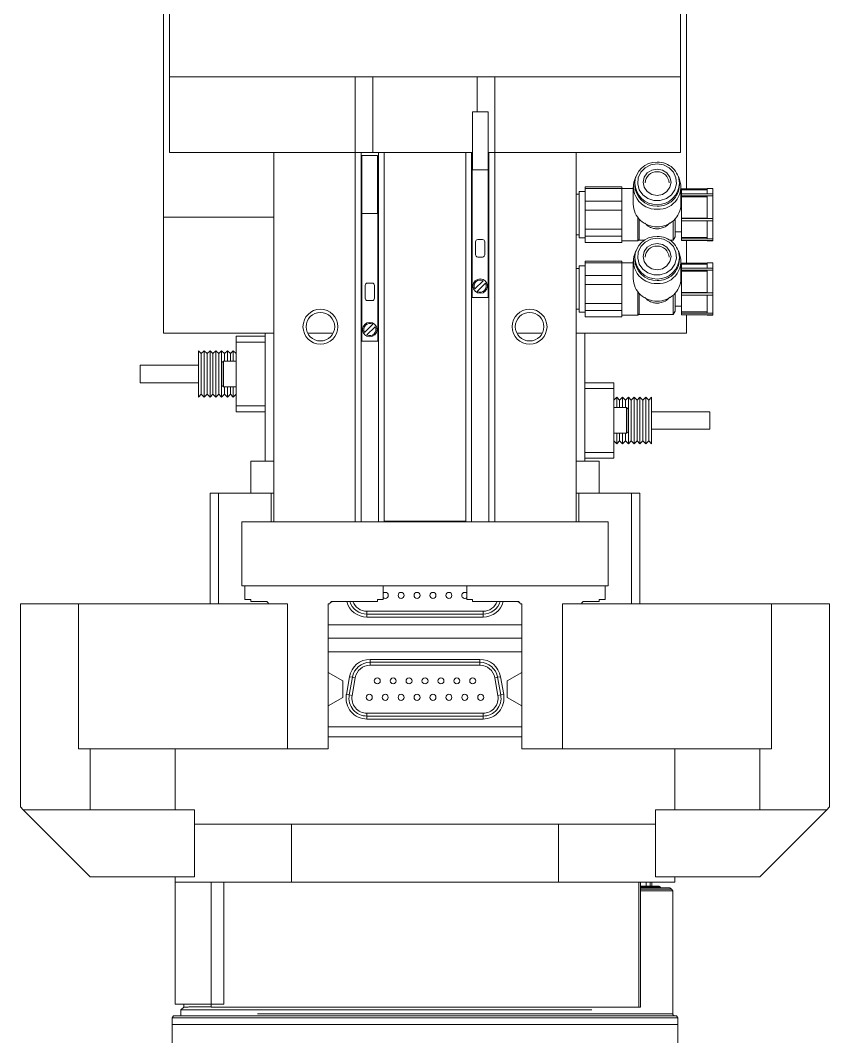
# Model space of a CAD drawing. Header units: millimetres. Extents: x 169 to 14583, y -399 to 10804.
# Drawn here: x 11798.1 to 11937.4, y 2395 to 2570 of the extents above; entities that cross this region are included whole.
import ezdxf

# ---------------------------------------------------------------- set-up
doc = ezdxf.new("R2010")
doc.units = ezdxf.units.MM
doc.header["$LTSCALE"] = 35

msp = doc.modelspace()

# ---------------------------------------------------------------- linework, layer by layer
at = {"color": 7, "linetype": 'Continuous', "lineweight": 18}
for p, q in [((11822.702, 2536.064), (11822.702, 2838.564)), ((11912.702, 2838.564), (11912.702, 2540.963)), ((11823.702, 2575.206), (11823.702, 2560.206)), ((11911.702, 2575.206), (11911.702, 2560.206)), ((11823.702, 2560.206), (11823.702, 2547.206)), ((11823.702, 2560.206), (11855.702, 2560.206)), ((11855.702, 2547.206), (11855.702, 2560.206)), ((11855.702, 2560.206), (11879.702, 2560.206)), ((11858.702, 2547.206), (11858.702, 2560.206)), ((11876.702, 2554.206), (11876.702, 2560.206)), ((11879.702, 2560.206), (11879.702, 2547.206)), ((11879.702, 2560.206), (11911.702, 2560.206)), ((11911.702, 2560.206), (11911.702, 2547.206)), ((11875.852, 2554.206), (11875.852, 2544.206)), ((11878.552, 2554.206), (11875.852, 2554.206)), ((11878.552, 2554.206), (11878.552, 2544.206)), ((11855.702, 2547.206), (11823.702, 2547.206)), ((11841.702, 2483.606), (11841.702, 2547.206)), ((11855.702, 2483.606), (11855.702, 2547.206)), ((11855.702, 2547.206), (11856.702, 2547.206)), ((11856.702, 2547.206), (11856.702, 2483.606)), ((11856.702, 2547.206), (11859.702, 2547.206)), ((11856.852, 2546.706), (11856.852, 2536.706)), ((11859.552, 2546.706), (11856.852, 2546.706)), ((11859.552, 2546.706), (11859.552, 2536.706)), ((11859.702, 2483.606), (11859.702, 2547.206)), ((11859.702, 2547.206), (11860.702, 2547.206)), ((11860.702, 2483.706), (11860.702, 2547.206)), ((11860.702, 2547.206), (11874.702, 2547.206)), ((11874.702, 2483.706), (11874.702, 2547.206)), ((11874.702, 2547.206), (11875.702, 2547.206)), ((11875.702, 2547.206), (11875.702, 2483.606)), ((11875.702, 2547.206), (11875.852, 2547.206)), ((11878.552, 2547.206), (11878.702, 2547.206)), ((11878.702, 2483.606), (11878.702, 2547.206)), ((11878.702, 2547.206), (11879.702, 2547.206)), ((11879.702, 2483.606), (11879.702, 2547.206)), ((11911.702, 2547.206), (11879.702, 2547.206)), ((11893.702, 2483.606), (11893.702, 2547.206)), ((11875.802, 2544.206), (11875.702, 2544.206)), ((11875.802, 2544.206), (11875.802, 2522.206)), ((11878.602, 2544.206), (11875.802, 2544.206)), ((11878.602, 2544.206), (11878.602, 2522.206)), ((11878.702, 2544.206), (11878.602, 2544.206)), ((11895.252, 2541.304), (11901.552, 2541.304)), ((11895.252, 2541.304), (11895.252, 2540.994)), ((11901.552, 2541.304), (11901.552, 2540.994)), ((11903.552, 2541.296), (11903.552, 2538.299)), ((11903.802, 2541.911), (11903.802, 2541.587)), ((11911.502, 2541.587), (11911.502, 2541.911)), ((11911.752, 2538.299), (11911.752, 2541.296)), ((11894.252, 2540.006), (11893.702, 2540.006)), ((11895.252, 2540.496), (11894.252, 2540.496)), ((11894.252, 2532.516), (11894.252, 2540.496)), ((11901.552, 2540.994), (11895.252, 2540.994)), ((11895.252, 2540.994), (11895.252, 2538.798)), ((11903.552, 2541.006), (11901.552, 2541.006)), ((11901.552, 2539.896), (11901.552, 2540.994)), ((11901.552, 2538.798), (11901.552, 2539.896)), ((11911.852, 2539.456), (11911.752, 2539.456)), ((11916.252, 2540.963), (11911.852, 2540.963)), ((11911.852, 2540.824), (11911.852, 2540.963)), ((11916.252, 2540.824), (11911.852, 2540.824)), ((11911.852, 2540.756), (11911.852, 2540.824)), ((11916.252, 2540.756), (11911.852, 2540.756)), ((11911.852, 2540.096), (11911.852, 2540.756)), ((11917.252, 2540.096), (11911.852, 2540.096)), ((11911.852, 2539.761), (11911.852, 2540.096)), ((11916.252, 2539.761), (11911.852, 2539.761)), ((11911.852, 2539.573), (11911.852, 2539.761)), ((11916.252, 2539.573), (11911.852, 2539.573)), ((11911.852, 2535.883), (11911.852, 2539.573)), ((11917.252, 2541.006), (11916.252, 2541.006)), ((11916.252, 2540.096), (11916.252, 2541.006)), ((11916.252, 2535.835), (11916.252, 2539.761)), ((11917.252, 2539.761), (11916.252, 2539.761)), ((11917.252, 2541.006), (11917.252, 2540.096)), ((11917.252, 2539.761), (11917.252, 2540.096)), ((11917.252, 2539.761), (11917.252, 2535.835)), ((11895.252, 2538.798), (11895.252, 2537.277)), ((11895.252, 2538.798), (11901.552, 2538.798)), ((11901.552, 2538.798), (11901.552, 2537.277)), ((11841.702, 2536.064), (11822.702, 2536.064)), ((11822.702, 2536.064), (11822.702, 2516.064)), ((11856.802, 2536.706), (11856.702, 2536.706)), ((11856.802, 2536.706), (11856.802, 2514.706)), ((11859.602, 2536.706), (11856.802, 2536.706)), ((11859.602, 2536.706), (11859.602, 2514.706)), ((11859.702, 2536.706), (11859.602, 2536.706)), ((11895.252, 2537.277), (11901.552, 2537.277)), ((11895.252, 2537.277), (11895.252, 2533.999)), ((11901.552, 2535.638), (11901.552, 2537.277)), ((11904.352, 2535.997), (11904.352, 2532.006)), ((11916.252, 2535.883), (11911.852, 2535.883)), ((11911.852, 2535.835), (11911.852, 2535.883)), ((11916.252, 2535.835), (11911.852, 2535.835)), ((11911.852, 2535.438), (11911.852, 2535.835)), ((11917.252, 2535.835), (11916.252, 2535.835)), ((11917.252, 2535.438), (11917.252, 2535.835)), ((11901.552, 2533.999), (11901.552, 2535.638)), ((11904.552, 2535.76), (11904.552, 2532.106)), ((11910.406, 2532.106), (11910.406, 2535.425)), ((11910.752, 2535.751), (11910.752, 2532.706)), ((11911.852, 2532.554), (11911.852, 2535.491)), ((11911.852, 2535.438), (11917.252, 2535.438)), ((11916.252, 2532.317), (11916.252, 2535.443)), ((11917.252, 2535.443), (11917.252, 2532.317)), ((11893.702, 2533.006), (11894.252, 2533.006)), ((11894.252, 2532.516), (11895.252, 2532.516)), ((11895.252, 2533.999), (11901.552, 2533.999)), ((11895.252, 2533.999), (11895.252, 2532.789)), ((11901.552, 2532.789), (11895.252, 2532.789)), ((11895.252, 2532.789), (11895.252, 2531.707)), ((11901.552, 2533.999), (11901.552, 2532.789)), ((11901.552, 2532.248), (11901.552, 2532.789)), ((11910.406, 2532.106), (11910.752, 2532.706)), ((11910.752, 2533.556), (11911.852, 2533.556)), ((11916.252, 2532.554), (11911.852, 2532.554)), ((11911.852, 2532.317), (11911.852, 2532.554)), ((11916.252, 2532.317), (11911.852, 2532.317)), ((11911.852, 2532.048), (11911.852, 2532.317)), ((11917.252, 2532.317), (11916.252, 2532.317)), ((11917.252, 2532.048), (11917.252, 2532.317)), ((11876.402, 2531.806), (11876.402, 2529.606)), ((11877.602, 2532.206), (11876.802, 2532.206)), ((11878.002, 2529.606), (11878.002, 2531.806)), ((11895.252, 2531.707), (11901.552, 2531.707)), ((11901.552, 2531.707), (11901.552, 2532.248)), ((11901.552, 2532.006), (11904.352, 2532.006)), ((11904.352, 2532.006), (11904.552, 2532.206)), ((11904.552, 2532.106), (11905.46, 2532.106)), ((11909.844, 2532.106), (11910.406, 2532.106)), ((11911.852, 2532.048), (11917.252, 2532.048)), ((11912.702, 2532.048), (11912.702, 2528.163)), ((11916.252, 2532.006), (11916.252, 2532.048)), ((11916.252, 2532.006), (11917.252, 2532.006)), ((11917.252, 2532.048), (11917.252, 2532.006)), ((11876.802, 2529.206), (11877.602, 2529.206)), ((11903.802, 2529.111), (11903.802, 2528.787)), ((11911.502, 2528.787), (11911.502, 2529.111)), ((11894.252, 2527.206), (11893.702, 2527.206)), ((11895.252, 2527.696), (11894.252, 2527.696)), ((11894.252, 2519.716), (11894.252, 2527.696)), ((11895.252, 2528.504), (11901.552, 2528.504)), ((11895.252, 2528.504), (11895.252, 2528.194)), ((11901.552, 2528.194), (11895.252, 2528.194)), ((11895.252, 2528.194), (11895.252, 2525.998)), ((11901.552, 2528.504), (11901.552, 2528.194)), ((11903.552, 2528.206), (11901.552, 2528.206)), ((11901.552, 2527.096), (11901.552, 2528.194)), ((11901.552, 2525.998), (11901.552, 2527.096)), ((11903.552, 2528.496), (11903.552, 2525.499)), ((11911.752, 2525.499), (11911.752, 2528.496)), ((11916.252, 2528.163), (11911.852, 2528.163)), ((11911.852, 2528.024), (11911.852, 2528.163)), ((11916.252, 2528.024), (11911.852, 2528.024)), ((11911.852, 2527.956), (11911.852, 2528.024)), ((11916.252, 2527.956), (11911.852, 2527.956)), ((11911.852, 2527.296), (11911.852, 2527.956)), ((11917.252, 2527.296), (11911.852, 2527.296)), ((11911.852, 2526.961), (11911.852, 2527.296)), ((11917.252, 2528.206), (11916.252, 2528.206)), ((11916.252, 2527.296), (11916.252, 2528.206)), ((11917.252, 2528.206), (11917.252, 2527.296)), ((11917.252, 2526.961), (11917.252, 2527.296)), ((11895.252, 2525.998), (11895.252, 2524.477)), ((11895.252, 2525.998), (11901.552, 2525.998)), ((11901.552, 2525.998), (11901.552, 2524.477)), ((11911.852, 2526.656), (11911.752, 2526.656)), ((11916.252, 2526.961), (11911.852, 2526.961)), ((11911.852, 2526.773), (11911.852, 2526.961)), ((11916.252, 2526.773), (11911.852, 2526.773)), ((11911.852, 2523.083), (11911.852, 2526.773)), ((11916.252, 2523.035), (11916.252, 2526.961)), ((11917.252, 2526.961), (11916.252, 2526.961)), ((11917.252, 2526.961), (11917.252, 2523.035)), ((11857.402, 2524.306), (11857.402, 2522.106)), ((11858.602, 2524.706), (11857.802, 2524.706)), ((11859.002, 2522.106), (11859.002, 2524.306)), ((11877.701, 2525.129), (11876.278, 2523.706)), ((11876.703, 2523.282), (11878.126, 2524.705)), ((11895.252, 2524.477), (11901.552, 2524.477)), ((11895.252, 2524.477), (11895.252, 2521.199)), ((11901.552, 2522.838), (11901.552, 2524.477)), ((11875.802, 2522.206), (11875.702, 2522.206)), ((11878.602, 2522.206), (11875.802, 2522.206)), ((11878.702, 2522.206), (11878.602, 2522.206)), ((11901.552, 2521.199), (11901.552, 2522.838)), ((11904.352, 2523.197), (11904.352, 2519.206)), ((11904.552, 2522.96), (11904.552, 2519.306)), ((11910.406, 2519.306), (11910.406, 2522.625)), ((11910.752, 2522.951), (11910.752, 2519.906)), ((11916.252, 2523.083), (11911.852, 2523.083)), ((11911.852, 2523.035), (11911.852, 2523.083)), ((11916.252, 2523.035), (11911.852, 2523.035)), ((11911.852, 2522.638), (11911.852, 2523.035)), ((11911.852, 2519.754), (11911.852, 2522.691)), ((11911.852, 2522.638), (11917.252, 2522.638)), ((11917.252, 2523.035), (11916.252, 2523.035)), ((11916.252, 2519.517), (11916.252, 2522.643)), ((11917.252, 2522.638), (11917.252, 2523.035)), ((11917.252, 2522.643), (11917.252, 2519.517)), ((11857.802, 2521.706), (11858.602, 2521.706)), ((11893.702, 2520.206), (11894.252, 2520.206)), ((11895.252, 2521.199), (11901.552, 2521.199)), ((11895.252, 2521.199), (11895.252, 2519.989)), ((11901.552, 2521.199), (11901.552, 2519.989)), ((11910.752, 2520.756), (11911.852, 2520.756)), ((11894.252, 2519.716), (11895.252, 2519.716)), ((11901.552, 2519.989), (11895.252, 2519.989)), ((11895.252, 2519.989), (11895.252, 2518.907)), ((11895.252, 2518.907), (11901.552, 2518.907)), ((11901.552, 2519.448), (11901.552, 2519.989)), ((11901.552, 2518.907), (11901.552, 2519.448)), ((11901.552, 2519.206), (11904.352, 2519.206)), ((11904.352, 2519.206), (11904.552, 2519.406)), ((11904.552, 2519.306), (11910.406, 2519.306)), ((11910.406, 2519.306), (11910.752, 2519.906)), ((11916.252, 2519.754), (11911.852, 2519.754)), ((11911.852, 2519.517), (11911.852, 2519.754)), ((11916.252, 2519.517), (11911.852, 2519.517)), ((11911.852, 2519.248), (11911.852, 2519.517)), ((11911.852, 2519.248), (11917.252, 2519.248)), ((11912.702, 2519.248), (11912.702, 2516.064)), ((11917.252, 2519.517), (11916.252, 2519.517)), ((11916.252, 2519.206), (11916.252, 2519.248)), ((11916.252, 2519.206), (11917.252, 2519.206)), ((11917.252, 2519.248), (11917.252, 2519.517)), ((11917.252, 2519.248), (11917.252, 2519.206)), ((11858.701, 2517.629), (11857.278, 2516.206)), ((11857.703, 2515.782), (11859.126, 2517.205)), ((11822.702, 2516.064), (11841.702, 2516.064)), ((11840.202, 2515.564), (11835.202, 2515.564)), ((11835.202, 2515.564), (11835.202, 2514.564)), ((11840.202, 2516.064), (11840.202, 2494.064)), ((11847.525, 2516.064), (11851.879, 2516.064)), ((11883.525, 2516.064), (11887.879, 2516.064)), ((11893.702, 2516.064), (11912.702, 2516.064)), ((11895.202, 2494.064), (11895.202, 2516.064)), ((11829.202, 2512.564), (11828.702, 2513.064)), ((11828.702, 2513.064), (11828.702, 2507.064)), ((11829.702, 2513.064), (11829.202, 2512.564)), ((11830.202, 2512.564), (11829.702, 2513.064)), ((11829.702, 2513.064), (11829.702, 2507.064)), ((11830.702, 2513.064), (11830.202, 2512.564)), ((11831.202, 2512.564), (11830.702, 2513.064)), ((11830.702, 2513.064), (11830.702, 2507.064)), ((11831.702, 2513.064), (11831.202, 2512.564)), ((11832.202, 2512.564), (11831.702, 2513.064)), ((11831.702, 2513.064), (11831.702, 2507.064)), ((11832.702, 2513.064), (11832.202, 2512.564)), ((11833.202, 2512.564), (11832.702, 2513.064)), ((11832.702, 2513.064), (11832.702, 2507.064)), ((11833.702, 2513.064), (11833.202, 2512.564)), ((11834.202, 2512.564), (11833.702, 2513.064)), ((11833.702, 2513.064), (11833.702, 2511.271)), ((11834.702, 2513.064), (11834.202, 2512.564)), ((11835.202, 2512.564), (11834.702, 2513.064)), ((11834.702, 2513.064), (11834.702, 2511.271)), ((11835.202, 2514.564), (11840.202, 2514.564)), ((11835.202, 2514.564), (11835.202, 2503.564)), ((11856.802, 2514.706), (11856.702, 2514.706)), ((11859.602, 2514.706), (11856.802, 2514.706)), ((11859.702, 2514.706), (11859.602, 2514.706)), ((11829.202, 2512.564), (11829.202, 2507.314)), ((11830.202, 2512.564), (11830.202, 2507.314)), ((11831.202, 2512.564), (11831.202, 2507.314)), ((11832.202, 2512.564), (11832.202, 2507.314)), ((11833.202, 2512.564), (11833.202, 2511.271)), ((11834.202, 2512.564), (11834.202, 2511.271)), ((11828.702, 2510.564), (11818.702, 2510.564)), ((11818.702, 2510.564), (11818.702, 2508.314)), ((11833.002, 2511.271), (11832.752, 2511.021)), ((11832.752, 2507.106), (11832.752, 2511.021)), ((11835.202, 2511.271), (11833.002, 2511.271)), ((11833.002, 2506.856), (11833.002, 2511.271)), ((11818.702, 2508.314), (11818.702, 2507.564)), ((11818.702, 2507.564), (11828.702, 2507.564)), ((11828.702, 2507.064), (11828.702, 2505.064)), ((11829.202, 2507.314), (11829.202, 2505.564)), ((11829.702, 2507.064), (11829.702, 2505.064)), ((11830.202, 2507.314), (11830.202, 2505.564)), ((11830.702, 2507.064), (11830.702, 2505.064)), ((11831.202, 2507.314), (11831.202, 2505.564)), ((11831.702, 2507.064), (11831.702, 2505.064)), ((11832.202, 2507.314), (11832.202, 2505.564)), ((11832.702, 2507.064), (11832.702, 2505.064)), ((11832.752, 2507.106), (11833.002, 2506.856)), ((11833.002, 2506.856), (11835.202, 2506.856)), ((11833.202, 2506.856), (11833.202, 2505.564)), ((11833.702, 2506.856), (11833.702, 2505.064)), ((11834.202, 2506.856), (11834.202, 2505.564)), ((11834.702, 2506.856), (11834.702, 2505.064)), ((11900.202, 2507.564), (11895.202, 2507.564)), ((11895.202, 2506.564), (11900.202, 2506.564)), ((11900.202, 2506.564), (11900.202, 2507.564)), ((11900.202, 2495.564), (11900.202, 2506.564)), ((11828.702, 2505.064), (11829.202, 2505.564)), ((11829.202, 2505.564), (11829.702, 2505.064)), ((11829.702, 2505.064), (11830.202, 2505.564)), ((11830.202, 2505.564), (11830.702, 2505.064)), ((11830.702, 2505.064), (11831.202, 2505.564)), ((11831.202, 2505.564), (11831.702, 2505.064)), ((11831.702, 2505.064), (11832.202, 2505.564)), ((11832.202, 2505.564), (11832.702, 2505.064)), ((11832.702, 2505.064), (11833.202, 2505.564)), ((11833.202, 2505.564), (11833.702, 2505.064)), ((11833.702, 2505.064), (11834.202, 2505.564)), ((11834.202, 2505.564), (11834.702, 2505.064)), ((11834.702, 2505.064), (11835.202, 2505.564)), ((11900.702, 2505.064), (11900.202, 2504.564)), ((11901.202, 2504.564), (11900.702, 2505.064)), ((11900.702, 2503.271), (11900.702, 2505.064)), ((11901.702, 2505.064), (11901.202, 2504.564)), ((11901.202, 2503.271), (11901.202, 2504.564)), ((11902.202, 2504.564), (11901.702, 2505.064)), ((11901.702, 2503.271), (11901.702, 2505.064)), ((11902.702, 2505.064), (11902.202, 2504.564)), ((11902.202, 2503.271), (11902.202, 2504.564)), ((11903.202, 2504.564), (11902.702, 2505.064)), ((11902.702, 2497.064), (11902.702, 2505.064)), ((11903.702, 2505.064), (11903.202, 2504.564)), ((11903.202, 2497.564), (11903.202, 2504.564)), ((11904.202, 2504.564), (11903.702, 2505.064)), ((11903.702, 2497.064), (11903.702, 2505.064)), ((11904.702, 2505.064), (11904.202, 2504.564)), ((11904.202, 2497.564), (11904.202, 2504.564)), ((11905.202, 2504.564), (11904.702, 2505.064)), ((11904.702, 2497.064), (11904.702, 2505.064)), ((11905.702, 2505.064), (11905.202, 2504.564)), ((11905.202, 2497.564), (11905.202, 2504.564)), ((11906.202, 2504.564), (11905.702, 2505.064)), ((11905.702, 2497.064), (11905.702, 2505.064)), ((11906.702, 2505.064), (11906.202, 2504.564)), ((11906.202, 2497.564), (11906.202, 2504.564)), ((11906.702, 2497.064), (11906.702, 2505.064)), ((11840.202, 2503.564), (11835.202, 2503.564)), ((11835.202, 2503.564), (11835.202, 2502.564)), ((11835.202, 2502.564), (11840.202, 2502.564)), ((11902.402, 2503.271), (11900.202, 2503.271)), ((11902.652, 2503.021), (11902.402, 2503.271)), ((11902.402, 2503.271), (11902.402, 2498.856)), ((11902.652, 2503.021), (11902.652, 2499.106)), ((11916.702, 2502.564), (11906.702, 2502.564)), ((11916.702, 2499.564), (11916.702, 2502.564)), ((11902.402, 2498.856), (11902.652, 2499.106)), ((11906.702, 2499.564), (11916.702, 2499.564)), ((11900.202, 2498.856), (11902.402, 2498.856)), ((11900.202, 2497.564), (11900.702, 2497.064)), ((11900.702, 2497.064), (11900.702, 2498.856)), ((11900.702, 2497.064), (11901.202, 2497.564)), ((11901.202, 2497.564), (11901.202, 2498.856)), ((11901.202, 2497.564), (11901.702, 2497.064)), ((11901.702, 2497.064), (11901.702, 2498.856)), ((11901.702, 2497.064), (11902.202, 2497.564)), ((11902.202, 2497.564), (11902.202, 2498.856)), ((11902.202, 2497.564), (11902.702, 2497.064)), ((11902.702, 2497.064), (11903.202, 2497.564)), ((11903.202, 2497.564), (11903.702, 2497.064)), ((11903.702, 2497.064), (11904.202, 2497.564)), ((11904.202, 2497.564), (11904.702, 2497.064)), ((11904.702, 2497.064), (11905.202, 2497.564)), ((11905.202, 2497.564), (11905.702, 2497.064)), ((11905.702, 2497.064), (11906.202, 2497.564)), ((11906.202, 2497.564), (11906.702, 2497.064)), ((11900.202, 2495.564), (11895.202, 2495.564)), ((11900.202, 2494.564), (11900.202, 2495.564)), ((11837.702, 2494.064), (11837.702, 2488.564)), ((11837.702, 2494.064), (11841.702, 2494.064)), ((11840.202, 2494.064), (11841.702, 2494.064)), ((11893.702, 2494.064), (11897.702, 2494.064)), ((11893.702, 2494.064), (11895.202, 2494.064)), ((11895.202, 2494.564), (11900.202, 2494.564)), ((11897.702, 2488.564), (11897.702, 2494.064)), ((11830.702, 2469.506), (11830.702, 2488.564)), ((11830.702, 2488.564), (11832.166, 2488.564)), ((11832.166, 2488.564), (11841.237, 2488.564)), ((11832.166, 2488.564), (11832.166, 2469.506)), ((11841.237, 2488.564), (11841.702, 2488.564)), ((11841.237, 2483.606), (11841.237, 2488.564)), ((11893.702, 2488.564), (11894.166, 2488.564)), ((11894.166, 2488.564), (11903.237, 2488.564)), ((11894.166, 2488.564), (11894.166, 2483.606)), ((11903.237, 2488.564), (11904.702, 2488.564)), ((11903.237, 2469.506), (11903.237, 2488.564)), ((11904.702, 2488.564), (11904.702, 2469.506)), ((11841.702, 2483.606), (11836.202, 2483.606)), ((11836.202, 2483.606), (11836.202, 2472.606)), ((11855.702, 2483.606), (11841.702, 2483.606)), ((11879.702, 2483.606), (11855.702, 2483.606)), ((11860.702, 2483.706), (11874.702, 2483.706)), ((11860.702, 2483.606), (11860.702, 2483.706)), ((11874.702, 2483.706), (11874.702, 2483.606)), ((11893.702, 2483.606), (11879.702, 2483.606)), ((11899.202, 2483.606), (11893.702, 2483.606)), ((11899.202, 2483.606), (11899.202, 2472.606)), ((11899.202, 2472.606), (11836.202, 2472.606)), ((11836.702, 2472.606), (11836.702, 2470.206)), ((11860.502, 2472.606), (11860.502, 2470.206)), ((11874.902, 2470.206), (11874.902, 2472.606)), ((11898.702, 2470.206), (11898.702, 2472.606)), ((11798.052, 2469.506), (11808.052, 2469.506)), ((11798.052, 2469.506), (11798.052, 2434.506)), ((11808.052, 2469.506), (11808.052, 2444.506)), ((11844.052, 2469.506), (11808.052, 2469.506)), ((11837.702, 2470.206), (11836.702, 2470.206)), ((11837.702, 2470.206), (11837.702, 2469.906)), ((11837.702, 2469.906), (11840.302, 2469.906)), ((11844.052, 2444.506), (11844.052, 2469.506)), ((11851.052, 2444.506), (11851.052, 2469.506)), ((11851.052, 2469.506), (11851.312, 2469.506)), ((11851.137, 2469.506), (11851.052, 2469.457)), ((11851.829, 2469.906), (11851.356, 2469.633)), ((11851.802, 2469.906), (11859.502, 2469.906)), ((11860.502, 2470.206), (11859.502, 2470.206)), ((11859.502, 2469.906), (11859.502, 2470.206)), ((11874.902, 2470.206), (11875.902, 2470.206)), ((11875.902, 2469.906), (11875.902, 2470.206)), ((11883.602, 2469.906), (11875.902, 2469.906)), ((11884.047, 2469.633), (11883.575, 2469.906)), ((11884.352, 2469.506), (11884.092, 2469.506)), ((11884.352, 2469.457), (11884.267, 2469.506)), ((11884.352, 2444.506), (11884.352, 2469.506)), ((11891.352, 2469.506), (11927.352, 2469.506)), ((11891.352, 2444.506), (11891.352, 2469.506)), ((11897.702, 2469.906), (11895.102, 2469.906)), ((11897.702, 2470.206), (11898.702, 2470.206)), ((11897.702, 2470.206), (11897.702, 2469.906)), ((11927.352, 2469.506), (11937.352, 2469.506)), ((11927.352, 2469.506), (11927.352, 2444.506)), ((11937.352, 2434.506), (11937.352, 2469.506)), ((11857.717, 2468.214), (11857.717, 2467.714)), ((11857.717, 2468.214), (11877.687, 2468.214)), ((11857.717, 2467.714), (11877.687, 2467.714)), ((11857.717, 2467.714), (11857.717, 2467.204)), ((11877.687, 2468.214), (11877.687, 2467.714)), ((11877.687, 2467.714), (11877.687, 2467.204)), ((11884.352, 2465.879), (11851.052, 2465.879)), ((11877.687, 2467.204), (11857.717, 2467.204)), ((11884.352, 2463.564), (11851.052, 2463.564)), ((11851.052, 2461.249), (11884.352, 2461.249)), ((11858.256, 2459.414), (11858.256, 2459.924)), ((11858.256, 2459.924), (11877.147, 2459.924)), ((11858.256, 2458.914), (11858.256, 2459.414)), ((11877.147, 2459.414), (11858.256, 2459.414)), ((11877.147, 2458.914), (11858.256, 2458.914)), ((11877.147, 2459.414), (11877.147, 2459.924)), ((11877.147, 2458.914), (11877.147, 2459.414)), ((11851.052, 2457.67), (11853.552, 2456.227)), ((11881.852, 2456.227), (11884.352, 2457.67)), ((11853.552, 2456.227), (11853.552, 2453.34)), ((11854.162, 2453.88), (11854.701, 2456.94)), ((11855.204, 2456.852), (11854.664, 2453.792)), ((11855.204, 2456.852), (11854.701, 2456.94)), ((11855.696, 2456.765), (11855.156, 2453.705)), ((11855.696, 2456.765), (11855.204, 2456.852)), ((11879.708, 2456.765), (11880.2, 2456.852)), ((11880.247, 2453.705), (11879.708, 2456.765)), ((11880.2, 2456.852), (11880.703, 2456.94)), ((11880.74, 2453.792), (11880.2, 2456.852)), ((11880.703, 2456.94), (11881.242, 2453.88)), ((11881.852, 2453.34), (11881.852, 2456.227)), ((11854.664, 2453.792), (11854.162, 2453.88)), ((11855.156, 2453.705), (11854.664, 2453.792)), ((11880.247, 2453.705), (11880.74, 2453.792)), ((11880.74, 2453.792), (11881.242, 2453.88)), ((11853.552, 2453.34), (11851.052, 2451.897)), ((11884.352, 2451.897), (11881.852, 2453.34)), ((11857.717, 2450.654), (11877.687, 2450.654)), ((11857.717, 2450.654), (11857.717, 2450.154)), ((11857.717, 2450.154), (11877.687, 2450.154)), ((11857.717, 2450.154), (11857.717, 2449.644)), ((11877.687, 2450.654), (11877.687, 2450.154)), ((11877.687, 2450.154), (11877.687, 2449.644)), ((11884.352, 2448.319), (11851.052, 2448.319)), ((11877.687, 2449.644), (11857.717, 2449.644)), ((11851.052, 2446.564), (11884.352, 2446.564)), ((11808.052, 2444.506), (11844.052, 2444.506)), ((11810.052, 2434.006), (11810.052, 2444.506)), ((11824.702, 2444.506), (11824.702, 2434.006)), ((11824.702, 2444.506), (11824.702, 2434.006)), ((11824.702, 2444.506), (11824.702, 2434.006)), ((11824.702, 2444.506), (11824.702, 2434.006)), ((11844.052, 2444.506), (11851.052, 2444.506)), ((11891.352, 2444.506), (11884.352, 2444.506)), ((11927.352, 2444.506), (11891.352, 2444.506)), ((11910.702, 2434.006), (11910.702, 2444.506)), ((11910.702, 2434.006), (11910.702, 2444.506)), ((11910.702, 2434.006), (11910.702, 2444.506)), ((11910.702, 2434.006), (11910.702, 2444.506)), ((11925.352, 2444.506), (11925.352, 2434.006)), ((11798.052, 2434.506), (11798.552, 2434.006)), ((11936.852, 2434.006), (11937.352, 2434.506)), ((11798.552, 2434.006), (11810.052, 2422.506)), ((11828.052, 2434.006), (11798.552, 2434.006)), ((11828.052, 2422.506), (11828.052, 2434.006)), ((11907.352, 2434.006), (11907.352, 2422.506)), ((11936.852, 2434.006), (11907.352, 2434.006)), ((11925.352, 2422.506), (11936.852, 2434.006)), ((11828.052, 2431.564), (11844.702, 2431.564)), ((11844.702, 2431.564), (11844.702, 2421.564)), ((11890.702, 2431.564), (11844.702, 2431.564)), ((11890.702, 2421.564), (11890.702, 2431.564)), ((11890.702, 2431.564), (11907.352, 2431.564)), ((11810.052, 2422.506), (11828.052, 2422.506)), ((11824.702, 2421.564), (11824.702, 2422.506)), ((11925.352, 2422.506), (11907.352, 2422.506)), ((11910.702, 2422.506), (11910.702, 2421.564)), ((11824.702, 2421.564), (11824.702, 2400.564)), ((11844.702, 2421.564), (11824.702, 2421.564)), ((11830.885, 2400.064), (11830.885, 2421.564)), ((11833.097, 2400.564), (11833.097, 2421.564)), ((11890.702, 2421.564), (11844.702, 2421.564)), ((11867.702, 2421.564), (11844.702, 2421.564)), ((11890.702, 2421.564), (11867.702, 2421.564)), ((11910.702, 2421.564), (11890.702, 2421.564)), ((11904.505, 2400.064), (11904.505, 2421.564)), ((11904.793, 2400.064), (11904.793, 2421.564)), ((11905.742, 2420.864), (11905.742, 2421.564)), ((11906.483, 2420.864), (11906.483, 2421.564)), ((11906.726, 2420.864), (11906.726, 2421.564)), ((11908.257, 2420.679), (11907.938, 2420.864)), ((11908.302, 2420.599), (11908.255, 2420.681)), ((11910.156, 2420.38), (11909.838, 2420.563)), ((11910.339, 2420.061), (11910.153, 2420.383)), ((11910.338, 2398.863), (11910.338, 2420.063)), ((11833.097, 2400.564), (11824.702, 2400.564)), ((11826.202, 2400.064), (11825.702, 2399.564)), ((11826.202, 2400.064), (11825.702, 2399.564)), ((11826.202, 2400.064), (11825.702, 2399.564)), ((11825.702, 2399.564), (11825.702, 2398.563)), ((11825.702, 2399.564), (11825.702, 2398.563)), ((11825.702, 2399.564), (11825.702, 2398.563)), ((11825.702, 2399.564), (11896.415, 2399.564)), ((11826.202, 2400.564), (11826.202, 2400.064)), ((11826.827, 2400.064), (11826.202, 2400.064)), ((11827.189, 2400.064), (11827.185, 2400.064)), ((11830.885, 2400.093), (11827.216, 2400.093)), ((11904.505, 2400.064), (11830.885, 2400.064)), ((11904.793, 2400.064), (11904.505, 2400.064)), ((11824.402, 2398.563), (11824.202, 2398.217)), ((11824.202, 2398.217), (11824.202, 2386.863)), ((11824.202, 2398.217), (11910.451, 2398.217)), ((11911.002, 2398.563), (11824.402, 2398.563)), ((11910.451, 2398.217), (11911.202, 2398.217)), ((11911.202, 2398.217), (11911.002, 2398.563)), ((11911.202, 2386.863), (11911.202, 2398.217)), ((11824.202, 2397.064), (11824.202, 2387.912)), ((11824.202, 2397.064), (11888.643, 2397.064)), ((11888.643, 2397.064), (11911.202, 2397.064)), ((11911.202, 2394.164), (11911.202, 2397.064))]:
    msp.add_line(p, q, dxfattribs=at)
at = {"color": 7, "linetype": 'Continuous', "lineweight": 18, "flags": 128}
for points in [[(11907.652, 2545.242), (11906.564, 2545.071), (11905.594, 2544.574), (11904.847, 2543.806), (11904.404, 2542.851), (11904.313, 2541.811), (11904.584, 2540.8), (11905.187, 2539.926), (11906.058, 2539.285), (11907.101, 2538.946), (11908.203, 2538.946), (11909.246, 2539.285), (11910.117, 2539.926), (11910.72, 2540.8), (11910.99, 2541.811), (11910.899, 2542.851), (11910.456, 2543.806), (11909.71, 2544.574), (11908.74, 2545.071), (11907.652, 2545.242)], [(11907.652, 2544.344), (11908.57, 2544.171), (11909.349, 2543.678), (11909.869, 2542.942), (11910.052, 2542.073), (11909.869, 2541.204), (11909.349, 2540.467), (11908.57, 2539.975), (11907.652, 2539.802), (11906.733, 2539.975), (11905.955, 2540.467), (11905.435, 2541.204), (11905.252, 2542.073), (11905.435, 2542.942), (11905.955, 2543.678), (11906.733, 2544.171), (11907.652, 2544.344)], [(11907.652, 2532.442), (11906.564, 2532.271), (11905.594, 2531.774), (11904.847, 2531.006), (11904.404, 2530.051), (11904.313, 2529.011), (11904.584, 2528), (11905.187, 2527.126), (11906.058, 2526.485), (11907.101, 2526.146), (11908.203, 2526.146), (11909.246, 2526.485), (11910.117, 2527.126), (11910.72, 2528), (11910.99, 2529.011), (11910.899, 2530.051), (11910.456, 2531.006), (11909.71, 2531.774), (11908.74, 2532.271), (11907.652, 2532.442)], [(11907.652, 2531.544), (11908.57, 2531.371), (11909.349, 2530.878), (11909.869, 2530.142), (11910.052, 2529.273), (11909.869, 2528.404), (11909.349, 2527.667), (11908.57, 2527.175), (11907.652, 2527.002), (11906.733, 2527.175), (11905.955, 2527.667), (11905.435, 2528.404), (11905.252, 2529.273), (11905.435, 2530.142), (11905.955, 2530.878), (11906.733, 2531.371), (11907.652, 2531.544)]]:
    msp.add_lwpolyline(points, dxfattribs=at)
at = {"color": 7, "linetype": 'Continuous', "lineweight": 18}
for centre, radius in [((11877.202, 2524.206), 1.25), ((11849.702, 2517.206), 3), ((11885.702, 2517.206), 3), ((11849.702, 2517.206), 2.458), ((11885.702, 2517.206), 2.458), ((11858.202, 2516.706), 1.25), ((11863.592, 2470.944), 0.52), ((11866.332, 2470.944), 0.52), ((11869.072, 2470.944), 0.52), ((11871.812, 2470.944), 0.52), ((11859.482, 2456.224), 0.52), ((11862.222, 2456.224), 0.52), ((11864.962, 2456.224), 0.52), ((11867.702, 2456.224), 0.52), ((11870.442, 2456.224), 0.52), ((11873.182, 2456.224), 0.52), ((11875.922, 2456.224), 0.52), ((11858.112, 2453.384), 0.52), ((11860.852, 2453.384), 0.52), ((11863.592, 2453.384), 0.52), ((11866.332, 2453.384), 0.52), ((11869.072, 2453.384), 0.52), ((11871.812, 2453.384), 0.52), ((11874.552, 2453.384), 0.52), ((11877.292, 2453.384), 0.52)]:
    msp.add_circle(centre, radius, dxfattribs=at)
for centre, radius, start, end in [((11907.559, 2541.796), 3.758, 88.57604, 178.2553), ((11907.76, 2541.812), 3.743, 1.51115, 91.65751), ((11907.501, 2541.322), 3.909, 153.76796, 272.2106), ((11907.598, 2541.903), 1.997, 88.4595, 178.37184), ((11907.706, 2541.903), 1.997, 1.62816, 91.5405), ((11907.845, 2541.295), 3.883, 267.14843, 26.87301), ((11907.652, 2542.065), 3.853, 182.29899, 357.70101), ((11907.559, 2541.702), 3.758, 181.7447, 271.42396), ((11907.76, 2541.686), 3.743, 268.34249, 358.48885), ((11907.53, 2538.397), 3.979, 181.40561, 271.76305), ((11907.774, 2538.397), 3.979, 268.23695, 358.59439), ((11907.559, 2528.996), 3.758, 88.57604, 178.2553), ((11907.76, 2529.012), 3.743, 1.51115, 91.65751), ((11876.802, 2531.806), 0.4, 90, 180), ((11877.602, 2531.806), 0.4, 0, 90), ((11907.598, 2529.103), 1.997, 88.4595, 178.37184), ((11907.706, 2529.103), 1.997, 1.62816, 91.5405), ((11876.802, 2529.606), 0.4, 180, 270), ((11877.602, 2529.606), 0.4, 270, 0), ((11907.501, 2528.522), 3.909, 153.76796, 272.2106), ((11907.652, 2529.265), 3.853, 182.29899, 357.70101), ((11907.845, 2528.495), 3.883, 267.14843, 26.873), ((11907.559, 2528.902), 3.758, 181.7447, 271.42396), ((11907.76, 2528.886), 3.743, 268.34249, 358.48885), ((11907.53, 2525.597), 3.979, 181.40561, 271.76305), ((11907.774, 2525.597), 3.979, 268.23695, 358.59439), ((11857.802, 2524.306), 0.4, 90, 180), ((11858.602, 2524.306), 0.4, 0, 90), ((11877.202, 2524.206), 1.05, 61.60155, 208.39845), ((11877.202, 2524.206), 1.05, 241.60155, 28.39845), ((11857.802, 2522.106), 0.4, 180, 270), ((11858.602, 2522.106), 0.4, 270, 0), ((11858.202, 2516.706), 1.05, 61.60155, 208.39845), ((11858.202, 2516.706), 1.05, 241.60155, 28.39845), ((11860.852, 2470.944), 0.52, 227.69501, 132.30499), ((11874.552, 2470.944), 0.52, 47.69501, 180), ((11840.302, 2469.406), 0.5, 11.53696, 90), ((11851.802, 2469.406), 0.5, 90, 168.46304), ((11857.717, 2470.814), 3.61, 194.56614, 270), ((11857.717, 2470.814), 3.1, 197.03003, 270), ((11857.717, 2470.814), 2.6, 200.43806, 270), ((11874.552, 2470.944), 0.52, 180, 312.30499), ((11877.687, 2470.814), 2.6, 270, 339.56194), ((11877.687, 2470.814), 3.1, 270, 342.96997), ((11877.687, 2470.814), 3.61, 270, 345.43386), ((11883.602, 2469.406), 0.5, 11.53696, 90), ((11895.102, 2469.406), 0.5, 90, 168.46304), ((11858.256, 2456.314), 3.61, 90, 170), ((11858.256, 2456.314), 3.1, 90, 170), ((11858.256, 2456.314), 2.6, 90, 170), ((11877.147, 2456.314), 3.61, 10, 90), ((11877.147, 2456.314), 3.1, 10, 90), ((11877.147, 2456.314), 2.6, 10, 90), ((11857.717, 2453.254), 3.61, 170, 270), ((11857.717, 2453.254), 3.1, 170, 270), ((11857.717, 2453.254), 2.6, 170, 270), ((11877.687, 2453.254), 3.61, 270, 10), ((11877.687, 2453.254), 3.1, 270, 10), ((11877.687, 2453.254), 2.6, 270, 10)]:
    msp.add_arc(centre, radius, start, end, dxfattribs=at)
for points, knots in [([(11909.83, 2535.103), (11909.708, 2534.963), (11909.351, 2534.556), (11908.633, 2534.204), (11907.772, 2534.017), (11906.919, 2534.119), (11906.126, 2534.447), (11905.71, 2534.869), (11905.521, 2535.06)], [0, 0, 0, 0, 0.1132693, 0.329803, 0.483318, 0.6374402, 0.8356068, 1, 1, 1, 1]), ([(11909.83, 2522.303), (11909.708, 2522.163), (11909.351, 2521.756), (11908.633, 2521.404), (11907.772, 2521.217), (11906.919, 2521.319), (11906.126, 2521.647), (11905.71, 2522.069), (11905.521, 2522.26)], [0, 0, 0, 0, 0.11326925, 0.32980298, 0.48331801, 0.63744024, 0.83560679, 1, 1, 1, 1]), ([(11907.923, 2420.864), (11907.928, 2420.864), (11907.95, 2420.864), (11907.872, 2420.864), (11907.668, 2420.864), (11907.171, 2420.864), (11906.444, 2420.864), (11905.656, 2420.864), (11905.024, 2420.864), (11904.793, 2420.864)], [0, 0, 0, 0, 0.028553, 0.124144, 0.3154218, 0.5067006, 0.6979806, 0.8892616, 1, 1, 1, 1]), ([(11908.12, 2420.681), (11908.149, 2420.681), (11908.232, 2420.681), (11907.254, 2420.681), (11906.095, 2420.681), (11904.983, 2420.681), (11904.793, 2420.681)], [0, 0, 0, 0, 0.19564401, 0.56010461, 0.92458733, 1, 1, 1, 1]), ([(11909.817, 2420.563), (11909.823, 2420.563), (11909.851, 2420.563), (11909.693, 2420.563), (11909.338, 2420.563), (11908.764, 2420.563), (11907.725, 2420.563), (11906.413, 2420.563), (11905.137, 2420.563), (11904.793, 2420.563)], [0, 0, 0, 0, 0.0401702, 0.1824648, 0.3247601, 0.467056, 0.6093526, 0.8944689, 1, 1, 1, 1]), ([(11904.793, 2420.381), (11905.241, 2420.381), (11906.81, 2420.381), (11908.532, 2420.381), (11909.969, 2420.381), (11910.027, 2420.381), (11910.053, 2420.381)], [0, 0, 0, 0, 0.1218989, 0.4264319, 0.738233, 1, 1, 1, 1]), ([(11910.242, 2420.063), (11910.267, 2420.063), (11910.37, 2420.063), (11909.422, 2420.063), (11907.607, 2420.063), (11905.592, 2420.063), (11904.793, 2420.063)], [0, 0, 0, 0, 0.1024352, 0.4341608, 0.7755121, 1, 1, 1, 1]), ([(11826.826, 2400.064), (11826.43, 2400.064), (11826.02, 2400.064), (11826.214, 2400.064), (11826.221, 2400.064)], [0, 0, 0, 0, 0.9677924, 1, 1, 1, 1]), ([(11827.216, 2400.093), (11827.167, 2400.086), (11827.014, 2400.064), (11826.902, 2400.064), (11826.827, 2400.064)], [0, 0, 0, 0, 0.32311736, 1, 1, 1, 1]), ([(11827.216, 2400.093), (11827.167, 2400.086), (11827.014, 2400.064), (11826.902, 2400.064), (11826.827, 2400.064)], [0, 0, 0, 0, 0.3231174, 1, 1, 1, 1]), ([(11852.414, 2400.064), (11850.75, 2400.064), (11847.417, 2400.064), (11842.834, 2400.064), (11838.671, 2400.064), (11834.972, 2400.064), (11832.993, 2400.064), (11832.004, 2400.064)], [0, 0, 0, 0, 0.1995538, 0.3996653, 0.5997769, 0.7998884, 1, 1, 1, 1]), ([(11838.886, 2398.863), (11839.264, 2398.863), (11840.911, 2398.863), (11844.502, 2398.863), (11849.535, 2398.863), (11855.034, 2398.863), (11860.808, 2398.863), (11866.746, 2398.863), (11872.712, 2398.863), (11878.583, 2398.863), (11884.237, 2398.863), (11889.56, 2398.863), (11894.449, 2398.863), (11898.81, 2398.863), (11902.564, 2398.863), (11905.639, 2398.863), (11907.998, 2398.863), (11909.55, 2398.863), (11910.315, 2398.863), (11910.257, 2398.863), (11910.238, 2398.863)], [0, 0, 0, 0, 0.0177339, 0.0772629, 0.1367927, 0.1963236, 0.2558557, 0.3153885, 0.3749225, 0.4344573, 0.4939929, 0.5535297, 0.6130669, 0.6726051, 0.7321441, 0.7916836, 0.8512241, 0.9107652, 0.9703068, 1, 1, 1, 1]), ([(11910.638, 2398.563), (11910.598, 2398.568), (11910.52, 2398.577), (11910.421, 2398.646), (11910.351, 2398.745), (11910.342, 2398.824), (11910.338, 2398.863)], [0, 0, 0, 0, 0.24999215, 0.5, 0.75000785, 1, 1, 1, 1])]:
    msp.add_open_spline(points, degree=3, knots=knots, dxfattribs=at)

doc.saveas('drawing.dxf')
